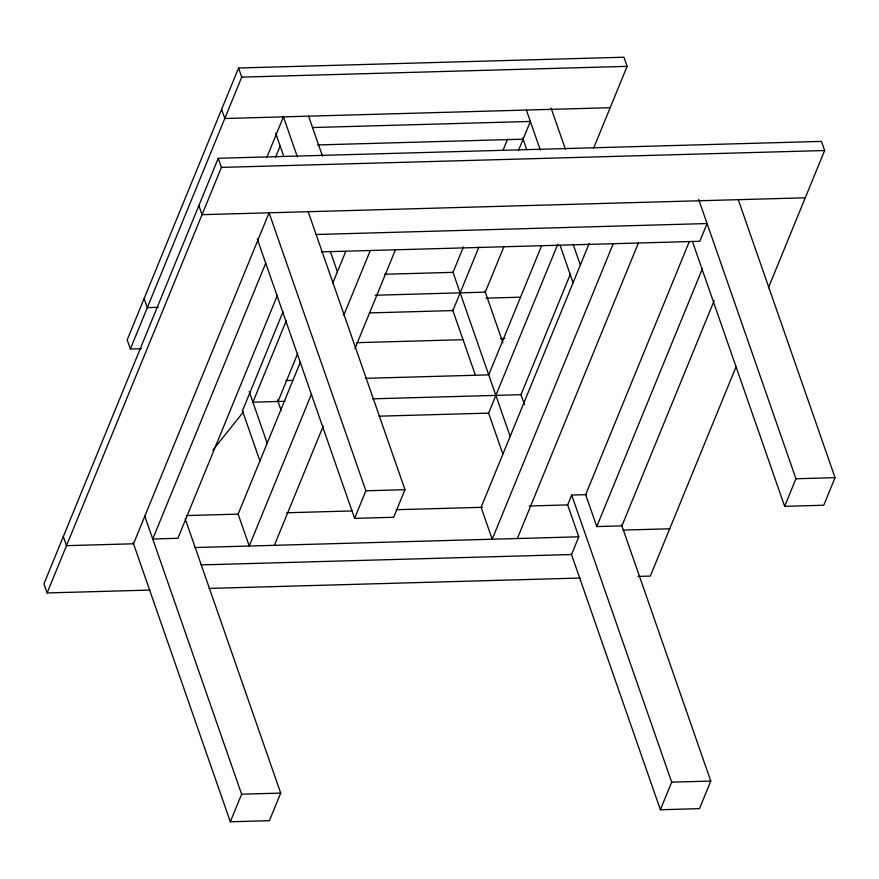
<?xml version="1.0" encoding="UTF-8"?>
<svg xmlns="http://www.w3.org/2000/svg" width="879" height="879" viewBox="0 0 879 879"><rect width="100%" height="100%" fill="white"/><g stroke="black" fill="none" stroke-linecap="round" stroke-linejoin="round"><path stroke-width="1.32" d="M593.534 148.331L627.123 66.343L623.947 57.223L238.561 68.013L127.202 339.887L130.378 349.007L141.343 348.699M130.378 349.007L241.736 77.121L238.561 68.013M768.389 287.84L824.634 150.518L821.458 141.398L218.256 158.275L43.95 583.832L47.125 592.951L149.946 590.073M47.125 592.951L221.42 167.395L218.256 158.275M266.798 157.473L283.434 116.852M275.457 157.407L280.137 145.98M133.509 543.782L269.084 212.795L365.884 490.79L354.589 518.368L393.682 517.281L404.988 489.691L308.111 211.52M265.722 263.173L152.748 538.992L177.877 538.289L277.379 295.366M242.472 410.801L283.027 311.792M286.191 320.912L252.91 402.186L284.884 401.296M278.039 401.483L297.805 353.226M300.475 361.928L238.132 514.127L249.251 546.024L311.584 393.825M332.691 283.291L345.678 251.581M343.799 315.187L370.29 250.504M274.38 545.321L323.208 426.106M354.907 348.732L395.418 249.801M510.15 436.402L453.015 272.347L463.42 246.944M502.953 150.43L507.633 138.992M185.238 518.929L280.709 793.1L269.413 820.678L230.32 821.777L241.615 794.187L144.749 516.028M478.879 247.131L452.894 310.584L369.323 312.924M518.423 150.617L530.367 121.445L312.539 127.543M504.019 246.428L485.296 292.147L375.223 295.234M541.783 245.34L488.724 374.883L365.422 378.333M557.769 244.252L488.603 413.119L379.003 416.185M570.416 274.039L520.994 394.682L372.564 398.835M589.15 243.516L481.099 507.326L492.207 539.234L613.245 243.703M517.335 538.53L638.385 243M567.592 505.084L571.702 495.053L586.535 494.646M689.312 241.615L585.667 494.668L596.775 526.565L621.914 525.862L714.155 300.651M529.257 505.985L567.669 504.909L578.778 536.805L571.515 554.539L201.126 564.9M596.775 526.565L702.497 268.458M736.184 366.466L650.328 576.075L638 576.415M621.607 525.005L710.781 781.068L699.486 808.647L660.382 809.746L671.688 782.156L571.702 495.053M738.228 199.61L835.05 477.66L823.755 505.238L784.65 506.337L795.956 478.758L698.673 199.412M212.828 450.18L243.483 411.844M241.736 77.121L627.123 66.343M610.169 107.71L224.793 118.5L221.618 109.381M317.605 144.936L523.104 139.179M221.42 167.395L824.634 150.518M805.263 197.797L202.06 214.674L198.885 205.565M316.11 234.495L707.079 223.552L699.816 241.285L321.198 251.877M384.519 274.259L453.015 272.347M158.297 307.32L147.32 307.628L144.145 298.519M486.076 298.157L520.434 297.19M356.665 342.678L463.64 339.679M500.678 338.646L504.788 338.525M285.972 380.552L292.817 380.365M365.884 490.79L404.988 489.691M795.956 478.758L835.05 477.66M186.304 515.577L238.429 514.116M286.444 512.776L352.292 510.93M396.187 509.71L482.615 507.293M133.663 543.782L66.485 545.661L63.321 536.553M623.09 530.092L669.699 528.784M194.666 547.551L578.778 536.805M208.894 588.425L580.415 578.03M241.615 794.187L280.709 793.1M671.688 782.156L710.781 781.068M692.333 241.22L784.65 506.337M551.056 107.985L565.45 149.331M526.345 109.919L540.31 150.034M573.152 244.329L580.349 264.997M522.708 138.047L526.752 149.672M560.044 245.274L573.086 282.73M484.9 291.015L502.887 342.689M520.884 394.363L524.488 404.703M571.218 553.682L660.382 809.746M452.498 309.452L475.44 375.333M488.493 412.8L502.887 454.135M308.518 116.006L322.494 156.121M283.412 116.786L297.355 156.825M330.196 251.13L337.393 271.798M275.676 133.158L283.796 156.473M257.272 238.923L354.589 518.368M277.478 399.868L281.071 410.207M249.196 391.529L267.183 443.203M242.384 410.559L259.92 460.937M133.048 542.431L230.32 821.777"/></g></svg>
